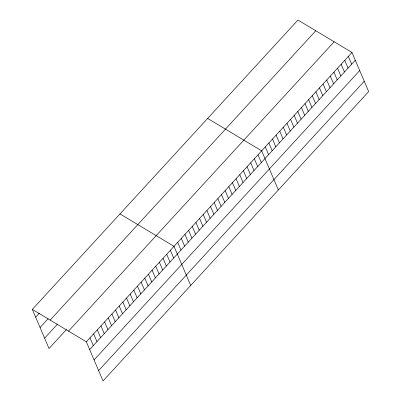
<?xml version="1.0" encoding="UTF-8"?>
<svg xmlns="http://www.w3.org/2000/svg" width="401" height="401" viewBox="0 0 401 401"><rect width="100%" height="100%" fill="white"/><g stroke="black" fill="none" stroke-linecap="round" stroke-linejoin="round"><path stroke-width="0.6" d="M32.331 309.407L297.958 20.05L351.978 52.466L368.669 91.593L103.042 380.95L86.35 341.817L32.331 309.407L49.022 348.534L66.471 329.527M35.639 317.156L39.288 313.176M40.055 327.512L48.17 318.67M50.155 320.103L315.782 30.747M44.606 338.178L57.589 324.033M68.526 331.121L334.153 41.769M86.35 341.817L351.978 52.466M89.659 349.572L355.286 60.215M94.075 359.928L359.702 70.571M98.626 370.594L364.253 81.243M207.643 118.43L261.668 150.846L278.354 189.974M119.989 213.918L174.009 246.334L190.701 285.462M348.369 56.401L351.672 64.15M344.755 60.335L348.058 68.085M341.141 64.27L344.449 72.02M337.527 68.205L340.835 75.954M333.918 72.14L337.221 79.894M330.304 76.075L333.612 83.829M326.69 80.01L329.998 87.764M323.081 83.944L326.384 91.699M319.467 87.879L322.77 95.633M315.853 91.819L319.161 99.568M312.239 95.754L315.547 103.503M308.63 99.689L311.933 107.438M305.016 103.623L308.324 111.373M301.402 107.558L304.71 115.308M297.793 111.493L301.096 119.242M294.179 115.428L297.487 123.177M290.565 119.363L293.873 127.117M286.956 123.297L290.259 131.052M283.342 127.232L286.645 134.987M279.728 131.167L283.036 138.921M276.114 135.102L279.422 142.856M272.505 139.042L275.808 146.791M268.891 142.977L272.199 150.726M265.277 146.911L268.585 154.661M258.013 154.821L261.322 162.575M254.359 158.801L257.668 166.555M250.71 162.781L254.013 170.53M247.056 166.761L250.364 174.51M243.402 170.736L246.71 178.49M239.753 174.716L243.056 182.47M236.099 178.696L239.407 186.445M232.445 182.676L235.753 190.425M228.796 186.65L232.099 194.405M225.141 190.63L228.45 198.385M221.487 194.61L224.796 202.36M217.838 198.59L221.141 206.34M214.184 202.565L217.492 210.319M210.53 206.545L213.838 214.299M206.881 210.525L210.184 218.274M203.227 214.505L206.535 222.254M199.573 218.48L202.881 226.234M195.924 222.46L199.227 230.209M192.269 226.44L195.578 234.189M188.615 230.42L191.924 238.169M184.966 234.395L188.269 242.149M181.312 238.374L184.62 246.124M177.663 242.354L180.966 250.104M170.355 250.309L173.663 258.064M166.706 254.289L170.009 262.038M163.052 258.269L166.355 266.018M159.397 262.244L162.706 269.998M155.748 266.224L159.052 273.978M152.094 270.204L155.403 277.953M148.44 274.184L151.748 281.933M144.791 278.159L148.094 285.913M141.137 282.139L144.445 289.893M137.483 286.119L140.791 293.868M133.834 290.098L137.137 297.848M130.18 294.073L133.488 301.828M126.526 298.053L129.834 305.808M122.876 302.033L126.18 309.783M119.222 306.013L122.531 313.762M115.568 309.988L118.876 317.742M111.919 313.968L115.222 321.717M108.265 317.948L111.573 325.697M104.611 321.928L107.919 329.677M100.962 325.903L104.265 333.657M97.308 329.883L100.616 337.632M93.654 333.863L96.962 341.612M90.004 337.842L93.308 345.592"/></g></svg>
